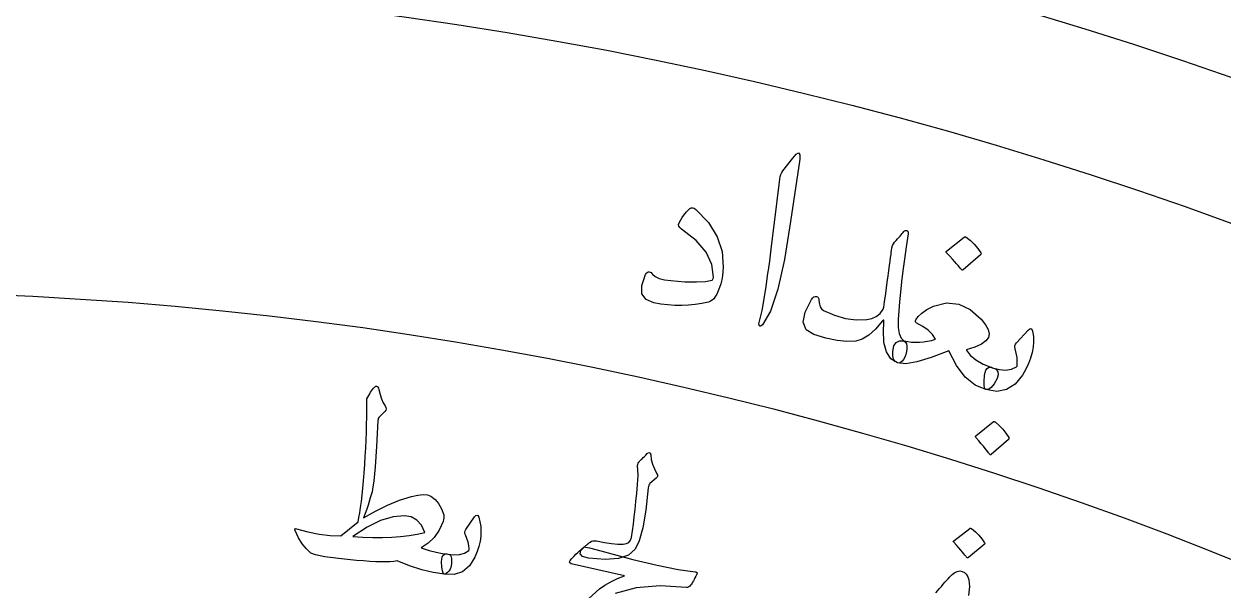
# Model space of a CAD drawing. Header units: millimetres. Extents: x -150 to 150, y -150 to 198.
# Drawn here: x 6.01 to 45.35, y 112.67 to 131.23 of the extents above; entities that cross this region are included whole.
import ezdxf

# ---------------------------------------------------------------- set-up
doc = ezdxf.new("R2010")
doc.units = ezdxf.units.MM
for name, color, linetype in [('ENGRAVE', 7, 'Continuous'), ('ENGRAVE_FINE', 8, 'Continuous'), ('GUIDE', 3, 'Continuous'), ('TEXT', 5, 'Continuous')]:
    doc.layers.add(name, color=color, linetype=linetype)

msp = doc.modelspace()

# ---------------------------------------------------------------- linework, layer by layer
at = {"layer": 'ENGRAVE'}
msp.add_circle((0, 0), 132.75, dxfattribs=at)
at = {"layer": 'ENGRAVE_FINE'}
msp.add_circle((0, 0), 122.4619, dxfattribs=at)
at = {"layer": 'GUIDE'}
msp.add_circle((0, 0), 137.25, dxfattribs=at)
at = {"layer": 'TEXT'}
for points in [[(31.2337, 126.8358), (31.3509, 126.9663), (31.4285, 127.0031), (31.4662, 126.9464), (31.464, 126.7961), (31.1601, 124.7603), (30.9671, 123.5122), (30.7476, 122.5315), (30.5037, 121.8177), (30.2368, 121.3704), (30.2004, 121.3374), (30.1715, 121.322), (30.1502, 121.324), (30.1365, 121.3436), (30.1284, 121.3709), (30.126, 121.4044), (30.1294, 121.4439), (30.1386, 121.4896), (30.2259, 121.8412), (30.3022, 122.218), (30.3675, 122.6203), (30.4217, 123.0479), (30.4378, 123.1591), (30.4782, 123.4603), (30.5425, 123.9516), (30.6302, 124.6331), (30.8081, 126.148), (30.823, 126.2272), (30.8448, 126.2983), (30.8734, 126.3613), (30.909, 126.4161)], [(27.5056, 124.7175), (27.5598, 124.8075), (27.6113, 124.8879), (27.6603, 124.9587), (27.7066, 125.0199), (27.7499, 125.0721), (27.7897, 125.116), (27.8261, 125.1516), (27.859, 125.1788), (27.9058, 125.2016), (27.9538, 125.2048), (28.0028, 125.1885), (28.0528, 125.1527), (28.4682, 124.7184), (28.7566, 124.2568), (28.919, 123.7688), (28.9562, 123.2549), (28.9449, 123.1131), (28.9272, 122.9761), (28.903, 122.8438), (28.8725, 122.7162), (28.8353, 122.5944), (28.7912, 122.4797), (28.7403, 122.3719), (28.6825, 122.2711), (28.6401, 122.2199), (28.5901, 122.1768), (28.5325, 122.142), (28.4673, 122.1153), (28.2525, 122.0649), (28.0351, 122.0286), (27.8147, 122.0067), (27.5915, 121.9989), (27.3661, 122.0042), (27.1393, 122.0211), (26.9109, 122.0497), (26.6809, 122.09), (26.4206, 122.1948), (26.2882, 122.3848), (26.2838, 122.6605), (26.408, 123.022), (26.4319, 123.0591), (26.46, 123.0857), (26.4922, 123.1017), (26.5285, 123.1073), (26.5567, 123.0974), (26.5843, 123.0802), (26.6115, 123.0557), (26.6381, 123.0237), (26.7255, 122.9486), (26.8534, 122.8891), (27.0219, 122.8452), (27.2311, 122.8167), (27.6914, 122.7823), (28.0716, 122.7732), (28.3718, 122.79), (28.5919, 122.8334), (28.6049, 122.8432), (28.6157, 122.8622), (28.6244, 122.8902), (28.6309, 122.9273), (28.5825, 123.3443), (28.3931, 123.7463), (28.0617, 124.1327), (27.5876, 124.5023), (27.5262, 124.5539), (27.492, 124.607), (27.4851, 124.6615), (27.5056, 124.7175)], [(34.8825, 120.8403), (34.9322, 120.7954), (34.9653, 120.738), (34.9818, 120.6679), (34.9816, 120.5853), (34.9686, 120.4867), (34.9459, 120.3953), (34.9133, 120.3111), (34.8711, 120.2341), (34.8234, 120.1718), (34.7746, 120.1315), (34.7247, 120.1133), (34.6737, 120.1171), (34.4552, 120.2523), (34.306, 120.477), (34.2258, 120.7916), (34.2145, 121.1962), (34.2175, 121.2646), (34.2202, 121.3239), (34.2224, 121.374), (34.2243, 121.4151), (34.2257, 121.447), (34.2267, 121.4698), (34.2273, 121.4835), (34.2275, 121.488), (34.2221, 121.515), (34.2119, 121.525), (34.1969, 121.5178), (34.1771, 121.4935), (33.954, 121.2228), (33.7342, 121.0226), (33.5173, 120.893), (33.3033, 120.834), (33.0136, 120.8224), (32.687, 120.8549), (32.3231, 120.931), (31.9216, 121.0506), (31.6732, 121.2061), (31.5788, 121.4495), (31.6387, 121.7812), (31.8539, 122.201), (31.8906, 122.2487), (31.9287, 122.2809), (31.9681, 122.2976), (32.0089, 122.2988), (32.0453, 122.2855), (32.0717, 122.2586), (32.0881, 122.2181), (32.0944, 122.164), (32.1077, 122.0486), (32.1367, 121.9561), (32.1813, 121.8865), (32.2417, 121.8397), (32.6067, 121.6798), (32.9662, 121.5764), (33.3207, 121.5296), (33.6706, 121.5394), (33.8311, 121.574), (33.9739, 121.6417), (34.099, 121.7424), (34.2065, 121.8762), (34.2227, 121.9493), (34.2495, 122.1225), (34.287, 122.3959), (34.3348, 122.7696), (34.3616, 122.9691), (34.3861, 123.1492), (34.4085, 123.3099), (34.4286, 123.451), (34.4458, 123.5719), (34.4593, 123.6715), (34.469, 123.7499), (34.4751, 123.8071), (34.4907, 123.8928), (34.5127, 123.9659), (34.5411, 124.0263), (34.5759, 124.0742), (34.6262, 124.1315), (34.6731, 124.1849), (34.7168, 124.2343), (34.7571, 124.2797), (34.7937, 124.3213), (34.8259, 124.3593), (34.8538, 124.3935), (34.8773, 124.4241), (34.8994, 124.4478), (34.9232, 124.4612), (34.9485, 124.4644), (34.9753, 124.4574), (35.0015, 124.4381), (35.0188, 124.4148), (35.0272, 124.3874), (35.0267, 124.3561), (34.9606, 123.9302), (34.9018, 123.5256), (34.8503, 123.1423), (34.8062, 122.7802), (34.7689, 122.4395), (34.7379, 122.1204), (34.7134, 121.8227), (34.6952, 121.5466), (34.6935, 121.2845), (34.7241, 121.0795), (34.7871, 120.9314), (34.8825, 120.8403)], [(36.8547, 124.2454), (36.8679, 124.2524), (36.8841, 124.2541), (36.9031, 124.2507), (36.9251, 124.2419), (37.0658, 124.1313), (37.1928, 124.0093), (37.3062, 123.8759), (37.4059, 123.7311), (37.4138, 123.7113), (37.4146, 123.6935), (37.4082, 123.678), (37.3947, 123.6646), (36.8284, 123.1712), (36.8098, 123.1609), (36.7905, 123.1629), (36.7703, 123.1771), (36.7494, 123.2035), (36.7313, 123.2264), (36.7023, 123.2612), (36.6625, 123.3079), (36.6117, 123.3666), (36.5491, 123.4375), (36.4734, 123.521), (36.3846, 123.6169), (36.2828, 123.7253), (36.2699, 123.7421), (36.2653, 123.7565), (36.2688, 123.7686), (36.2805, 123.7782)], [(37.7942, 119.9615), (37.9046, 119.9075), (37.9663, 119.8304), (37.9792, 119.7303), (37.9434, 119.6073), (37.845, 119.4307), (37.7497, 119.3112), (37.6574, 119.2488), (37.568, 119.2436), (37.2154, 119.3908), (36.8966, 119.6522), (36.6107, 120.028), (36.3565, 120.5186), (35.7815, 120.2941), (35.3102, 120.1517), (34.9413, 120.0924), (34.6737, 120.1171), (34.5954, 120.1604), (34.5429, 120.2375), (34.5161, 120.3485), (34.5151, 120.4934), (34.5543, 120.6736), (34.6286, 120.7915), (34.738, 120.8471), (34.8825, 120.8403), (35.009, 120.8168), (35.1363, 120.8016), (35.2644, 120.7947), (35.3935, 120.7962), (35.5235, 120.8065), (35.6548, 120.8261), (35.7874, 120.8551), (35.9212, 120.8933), (35.8164, 121.0476), (35.6758, 121.1883), (35.4993, 121.3153), (35.287, 121.4284), (35.269, 121.4429), (35.2605, 121.4644), (35.2617, 121.4929), (35.2726, 121.5284), (35.3464, 121.6403), (35.4684, 121.7523), (35.6387, 121.8643), (35.8574, 121.9762), (36.2776, 122.0836), (36.6794, 122.0481), (37.0614, 121.8698), (37.4221, 121.549), (37.5618, 121.3713), (37.6475, 121.2123), (37.6796, 121.072), (37.6583, 120.9506), (37.5752, 120.8385), (37.4247, 120.7341), (37.2069, 120.6373), (36.9221, 120.5477), (37.0511, 120.3703), (37.2394, 120.2137), (37.4871, 120.0775), (37.7942, 119.9615)], [(38.5774, 120.7747), (38.9594, 121.1968), (39.0099, 121.2404), (39.0512, 121.2485), (39.0833, 121.2211), (39.1061, 121.1583), (39.1295, 120.9846), (39.1346, 120.8096), (39.1216, 120.6333), (39.0904, 120.4558), (39.0403, 120.2761), (38.9706, 120.0935), (38.8814, 119.9078), (38.7727, 119.7192), (38.5315, 119.4203), (38.2506, 119.2416), (37.9296, 119.1828), (37.568, 119.2436), (37.5361, 119.2816), (37.5192, 119.3707), (37.5173, 119.5111), (37.5302, 119.7026), (37.5477, 119.8017), (37.5747, 119.8793), (37.6112, 119.9352), (37.6574, 119.9695), (37.6884, 119.9783), (37.7216, 119.98), (37.7569, 119.9743), (37.7942, 119.9615), (38.0158, 119.8991), (38.2207, 119.8834), (38.409, 119.9143), (38.5809, 119.992), (38.5899, 119.9995), (38.5959, 120.0113), (38.5988, 120.0274), (38.5988, 120.0477), (38.6037, 120.1702), (38.5943, 120.2995), (38.5705, 120.4356), (38.5323, 120.5784), (38.5217, 120.6312), (38.5257, 120.6815), (38.5442, 120.7293), (38.5774, 120.7747)], [(18.2547, 113.6277), (18.1492, 113.6088), (18.0263, 113.5964), (17.8858, 113.5904), (17.7277, 113.5907), (17.552, 113.5964), (17.3584, 113.6064), (17.1469, 113.6206), (16.9176, 113.639), (16.327, 113.6991), (15.8812, 113.7585), (15.58, 113.8189), (15.4236, 113.8814), (15.2754, 114.0163), (15.1395, 114.1839), (15.0159, 114.3844), (14.9045, 114.6178), (14.8948, 114.6542), (14.8991, 114.6766), (14.9174, 114.685), (14.9498, 114.6793), (15.325, 114.5745), (15.6921, 114.5013), (16.0514, 114.46), (16.4032, 114.4505), (16.9714, 114.9086), (17.0008, 115.0452), (17.0287, 115.2008), (17.0552, 115.3753), (17.0803, 115.5689), (17.1042, 115.7805), (17.1273, 116.0091), (17.1496, 116.2547), (17.171, 116.5174), (17.1912, 116.7903), (17.2088, 117.0594), (17.2239, 117.3246), (17.2363, 117.586), (17.2461, 117.8431), (17.2532, 118.0954), (17.2574, 118.3429), (17.259, 118.5857), (17.2561, 118.9392), (17.288, 118.997), (17.32, 119.0519), (17.3522, 119.1041), (17.3844, 119.1534), (17.4162, 119.1999), (17.4472, 119.2437), (17.4773, 119.2849), (17.5066, 119.3233), (17.5218, 119.3375), (17.5392, 119.3467), (17.5588, 119.3509), (17.5806, 119.35), (17.6051, 119.3408), (17.6251, 119.3209), (17.6405, 119.2904), (17.6515, 119.2494), (17.6914, 119.0819), (17.7391, 118.9357), (17.7948, 118.8109), (17.8583, 118.7074), (17.8872, 118.6575), (17.8959, 118.6096), (17.8847, 118.5639), (17.8534, 118.5202), (17.682, 118.358), (17.6551, 118.3305), (17.6364, 118.299), (17.6258, 118.2635), (17.6233, 118.2239), (17.5752, 117.3705), (17.5295, 116.712), (17.487, 116.2486), (17.448, 115.9801), (17.4288, 115.8918), (17.4041, 115.795), (17.3738, 115.6896), (17.3381, 115.5756), (17.2977, 115.4529), (17.2537, 115.3214), (17.2062, 115.181), (17.155, 115.0317), (17.5424, 115.2581), (17.933, 115.4509), (18.3264, 115.6102), (18.7225, 115.736), (18.9295, 115.7828), (19.1052, 115.7996), (19.2494, 115.7866), (19.3621, 115.7438), (19.4975, 115.6419), (19.6127, 115.5055), (19.7074, 115.3348), (19.7818, 115.1297), (19.789, 115.0837), (19.7878, 115.0325), (19.7781, 114.9762), (19.76, 114.9147), (19.6331, 114.6319), (19.4711, 114.3947), (19.2741, 114.2028), (19.0423, 114.0561), (19.304, 113.9688), (19.5375, 113.9045), (19.7432, 113.8633), (19.921, 113.8456), (19.9673, 113.8346), (20.002, 113.8049), (20.0249, 113.7566), (20.036, 113.6895), (20.0368, 113.5559), (20.0228, 113.4446), (19.994, 113.3558), (19.9506, 113.2894), (19.9034, 113.2415), (19.8636, 113.2084), (19.831, 113.1901), (19.8057, 113.1865), (19.4392, 113.2387), (19.0588, 113.3297), (18.6641, 113.4595), (18.2547, 113.6277)], [(37.8101, 118.184), (37.8231, 118.1908), (37.8386, 118.1924), (37.8569, 118.1888), (37.8777, 118.1799), (38.0093, 118.0685), (38.1273, 117.9458), (38.2319, 117.8119), (38.3229, 117.6669), (38.3299, 117.6471), (38.33, 117.6294), (38.3234, 117.614), (38.3099, 117.6008), (37.7496, 117.1142), (37.7314, 117.1042), (37.7128, 117.1063), (37.694, 117.1206), (37.6747, 117.1471), (37.6581, 117.17), (37.6314, 117.2049), (37.5947, 117.2519), (37.5478, 117.3108), (37.49, 117.382), (37.42, 117.4657), (37.3379, 117.5621), (37.2436, 117.6709), (37.2318, 117.6878), (37.2278, 117.7022), (37.2316, 117.7142), (37.2431, 117.7237)], [(25.9448, 114.3948), (25.9758, 114.6069), (26.006, 114.8306), (26.0354, 115.066), (26.0639, 115.3129), (26.0913, 115.5726), (26.1172, 115.8458), (26.1417, 116.1327), (26.1647, 116.4333), (26.1419, 116.7508), (26.1497, 116.79), (26.1627, 116.8261), (26.1809, 116.8592), (26.2043, 116.8892), (26.2177, 116.9042), (26.2366, 116.9238), (26.2609, 116.9479), (26.2906, 116.9765), (26.3254, 117.0101), (26.365, 117.0493), (26.4092, 117.0941), (26.4582, 117.1444), (26.4752, 117.1606), (26.4937, 117.1707), (26.5138, 117.1748), (26.5355, 117.1727), (26.552, 117.1652), (26.564, 117.151), (26.5716, 117.1302), (26.5747, 117.1028), (26.5938, 116.9484), (26.6342, 116.7939), (26.696, 116.6392), (26.7791, 116.4842), (26.7992, 116.4415), (26.8015, 116.4028), (26.7862, 116.3682), (26.7532, 116.3376), (26.549, 116.1633), (26.5306, 116.1403), (26.5149, 116.1081), (26.502, 116.0668), (26.492, 116.0162), (26.412, 115.2881), (26.3135, 114.711), (26.1975, 114.2847), (26.0644, 114.0092), (25.844, 113.8111), (25.5154, 113.6972), (25.0786, 113.6663), (24.533, 113.7174), (24.3381, 113.7706), (24.2539, 113.8532), (24.2807, 113.9653), (24.4186, 114.1069), (24.4412, 114.1247), (24.4633, 114.142), (24.4848, 114.159), (24.5058, 114.1757), (24.5263, 114.1919), (24.5461, 114.2079), (24.5655, 114.2234), (24.5843, 114.2386), (24.6283, 114.2657), (24.6775, 114.2813), (24.7319, 114.2852), (24.7915, 114.2775), (25.0553, 114.2285), (25.29, 114.1949), (25.4956, 114.1768), (25.6724, 114.1743), (25.7758, 114.1886), (25.8556, 114.2301), (25.912, 114.2988), (25.9448, 114.3948)], [(18.4991, 115.1018), (18.1191, 115.0696), (17.7078, 114.946), (17.2662, 114.7308), (16.7952, 114.4236), (17.1327, 114.4013), (17.4585, 114.3901), (17.7727, 114.3902), (18.0753, 114.4015), (18.366, 114.4239), (18.6442, 114.4571), (18.91, 114.501), (19.1634, 114.556), (19.0482, 114.7918), (18.899, 114.9615), (18.7158, 115.0649), (18.4991, 115.1018)], [(20.5086, 114.6551), (20.7958, 115.0717), (20.8351, 115.1161), (20.8706, 115.1281), (20.902, 115.1077), (20.9295, 115.0551), (20.9705, 114.9047), (20.9955, 114.7511), (21.0046, 114.5943), (20.998, 114.4342), (20.9749, 114.27), (20.9349, 114.1009), (20.8781, 113.9269), (20.8044, 113.7479), (20.627, 113.4563), (20.4003, 113.2659), (20.1242, 113.1766), (19.7984, 113.1878), (19.7659, 113.2175), (19.7405, 113.2941), (19.7223, 113.4175), (19.7113, 113.5878), (19.7151, 113.6772), (19.7298, 113.7487), (19.7555, 113.8022), (19.7921, 113.8379), (19.8185, 113.8493), (19.8476, 113.8546), (19.8793, 113.8538), (19.9137, 113.8468), (20.1163, 113.8178), (20.2987, 113.8279), (20.461, 113.8772), (20.6034, 113.9658), (20.6105, 113.9735), (20.6143, 113.9846), (20.6151, 113.9991), (20.6127, 114.017), (20.6026, 114.1255), (20.5792, 114.2383), (20.5423, 114.3554), (20.4918, 114.4768), (20.4763, 114.5221), (20.4739, 114.5669), (20.4847, 114.6112), (20.5086, 114.6551)], [(37.0404, 114.6858), (37.0524, 114.6916), (37.067, 114.6928), (37.0841, 114.6892), (37.1036, 114.6809), (37.228, 114.5791), (37.3399, 114.4674), (37.4394, 114.3459), (37.5263, 114.2147), (37.5331, 114.1969), (37.5335, 114.1811), (37.5274, 114.1674), (37.515, 114.1558), (36.9971, 113.7308), (36.9802, 113.7221), (36.9629, 113.7243), (36.945, 113.7374), (36.9267, 113.7615), (36.9108, 113.7822), (36.8854, 113.8139), (36.8505, 113.8565), (36.8059, 113.91), (36.7509, 113.9746), (36.6844, 114.0507), (36.6064, 114.1382), (36.5169, 114.2371), (36.5056, 114.2524), (36.5017, 114.2654), (36.5051, 114.276), (36.5158, 114.2843)]]:
    msp.add_lwpolyline(points, close=True, dxfattribs=at)
for points in [[(24.4214, 112.284), (24.8968, 112.7096), (25.0735, 112.8309), (25.2681, 112.9412), (25.4806, 113.0407), (25.711, 113.129), (23.9609, 113.5278), (23.9225, 113.5549), (23.9117, 113.5913), (23.9285, 113.6372), (23.9729, 113.6924), (24.0509, 113.77), (24.1217, 113.8395), (24.1852, 113.9011), (24.2413, 113.9547), (24.29, 113.9999), (24.3311, 114.0363), (24.3646, 114.0638), (24.3905, 114.0825), (24.4388, 114.0765), (24.5659, 114.0468), (24.7717, 113.9932), (25.0562, 113.9153), (25.0562, 113.9153), (25.9823, 113.6734), (26.787, 113.4826), (27.4714, 113.3457), (28.0365, 113.2646), (28.0539, 113.2625), (28.0684, 113.2577), (28.0798, 113.2503), (28.0881, 113.2404), (28.093, 113.2284), (28.0943, 113.2149), (28.0918, 113.2), (28.0855, 113.1836), (28.0549, 113.1212), (28.0262, 113.0642), (27.9992, 113.0125), (27.9741, 112.9661), (27.9507, 112.925), (27.9292, 112.8891), (27.9094, 112.8586), (27.8915, 112.8334), (27.857, 112.7945), (27.8218, 112.7683), (27.786, 112.7546), (27.7494, 112.7536), (26.88, 112.804), (26.0997, 112.7367), (25.41, 112.5536)], [(35.9268, 112.5726), (36.0541, 112.7149), (36.1128, 112.7875), (36.1699, 112.8563), (36.2253, 112.9213), (36.279, 112.9824), (36.3303, 113.0389), (36.3784, 113.09), (36.4233, 113.1358), (36.465, 113.1763), (36.5494, 113.2414), (36.6325, 113.2805), (36.7143, 113.2936), (36.7946, 113.2807), (36.8654, 113.2445), (36.9257, 113.1852), (36.9754, 113.103), (37.0145, 112.9978), (37.0345, 112.78), (36.9966, 112.4873)]]:
    msp.add_lwpolyline(points, dxfattribs=at)

doc.saveas('drawing.dxf')
